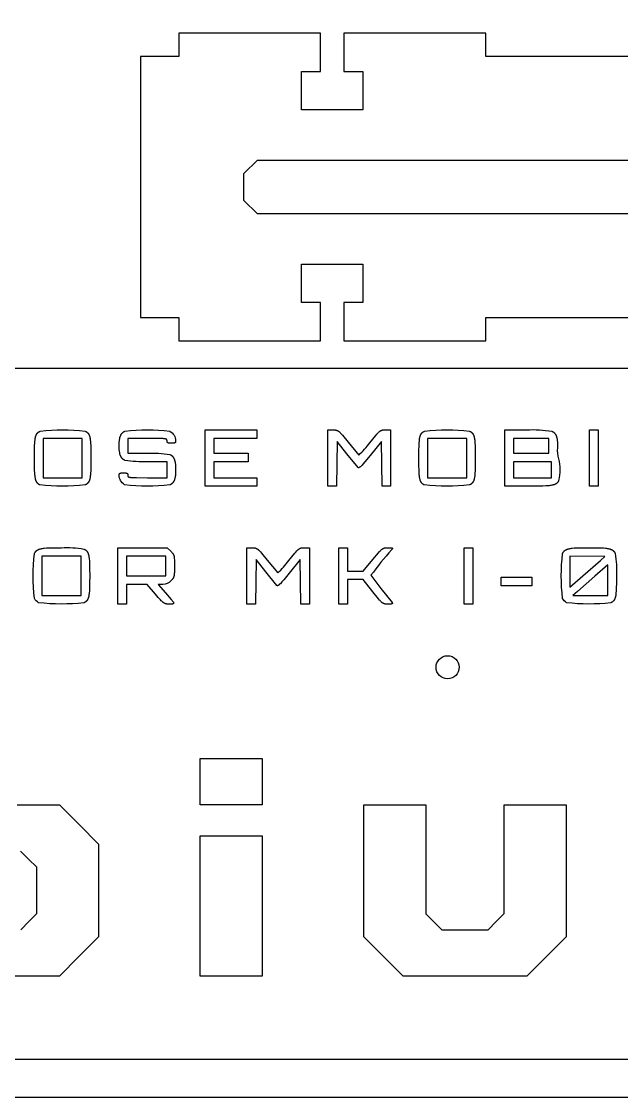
# Model space of a CAD drawing. Extents: x -305 to 305, y 1048 to 1352.
# Drawn here: x -4.5 to 73.7, y 1047.6 to 1187.8 of the extents above; entities that cross this region are included whole.
import ezdxf

# ---------------------------------------------------------------- set-up
doc = ezdxf.new("R2010")
doc.units = 0
for name, color, linetype in [('3_05MM_PETG_INSIDE', 40, 'CONTINUOUS'), ('3_05MM_PETG_OUTSIDE', 30, 'CONTINUOUS'), ('BOUNDARIES', 7, 'CONTINUOUS'), ('ENGRAVE', 7, 'CONTINUOUS'), ('SCREW_HOLES', 7, 'CONTINUOUS')]:
    doc.layers.add(name, color=color, linetype=linetype)

msp = doc.modelspace()

# ---------------------------------------------------------------- linework, layer by layer
at = {"layer": '3_05MM_PETG_INSIDE'}
msp.add_lwpolyline([(26.25, 1162.75), (24.5, 1164.5), (24.5, 1168), (26.25, 1169.75), (180.75, 1169.75), (182.5, 1168), (182.5, 1164.5), (180.75, 1162.75)], close=True, dxfattribs=at)
at = {"layer": '3_05MM_PETG_OUTSIDE'}
msp.add_lwpolyline([(83.5, 1183.25), (56, 1183.25), (56, 1186.3), (37.53, 1186.3), (37.53, 1183.25), (37.53, 1181.3), (40, 1181.3), (40, 1176.3), (32, 1176.3), (32, 1181.3), (34.48, 1181.3), (34.48, 1183.25), (34.48, 1186.3), (16, 1186.3), (16, 1183.25), (11, 1183.25), (11, 1149.25), (16, 1149.25), (16, 1146.2), (34.48, 1146.2), (34.48, 1149.25), (34.48, 1151.2), (32, 1151.2), (32, 1156.2), (40, 1156.2), (40, 1151.2), (37.53, 1151.2), (37.53, 1149.25), (37.53, 1146.2), (56, 1146.2), (56, 1149.25), (83.5, 1149.25)], dxfattribs=at)
msp.add_lwpolyline([(-112.53, 1127.6), (-152.53, 1127.6, -0.414214), (-157.53, 1132.6), (-157.53, 1142.6), (-192, 1142.6, 0.414214), (-207, 1127.6), (-207, 1067.6, 0.414214), (-192, 1052.6), (188, 1052.6, 0.414214), (203, 1067.6), (203, 1127.6, 0.414214), (188, 1142.6), (153.53, 1142.6), (153.53, 1132.6, -0.414214), (148.53, 1127.6), (108.53, 1127.6, -0.414214), (103.53, 1132.6), (103.53, 1142.6), (-107.53, 1142.6), (-107.53, 1132.6, -0.414214)], format="xyb", close=True, dxfattribs=at)
at = {"layer": 'BOUNDARIES'}
msp.add_lwpolyline([(-304.8, 1352.4), (304.8, 1352.4), (304.8, 1047.6), (-304.8, 1047.6)], close=True, dxfattribs=at)
at = {"layer": 'ENGRAVE', "color": 7}
msp.add_line((68.66, 1115.59), (70.94, 1117.59), dxfattribs=at)
for points in [[(3.81, 1127.42, -0.057597), (-2.1, 1127.43), (-2.13, 1127.44), (-2.16, 1127.45), (-2.18, 1127.47), (-2.21, 1127.48), (-2.23, 1127.5), (-2.26, 1127.52), (-2.28, 1127.53), (-2.3, 1127.55), (-2.32, 1127.57), (-2.33, 1127.58), (-2.34, 1127.59), (-2.36, 1127.6), (-2.37, 1127.61), (-2.38, 1127.62), (-2.39, 1127.63), (-2.4, 1127.64), (-2.41, 1127.65), (-2.41, 1127.66), (-2.42, 1127.67), (-2.43, 1127.68), (-2.44, 1127.69), (-2.45, 1127.71), (-2.46, 1127.72), (-2.47, 1127.73), (-2.48, 1127.74), (-2.49, 1127.77), (-2.51, 1127.8), (-2.53, 1127.83), (-2.54, 1127.86), (-2.56, 1127.89), (-2.57, 1127.92), (-2.58, 1127.95), (-2.6, 1127.99), (-2.61, 1128.03), (-2.62, 1128.06), (-2.63, 1128.1), (-2.64, 1128.14), (-2.65, 1128.19), (-2.67, 1128.28), (-2.69, 1128.38), (-2.71, 1128.48), (-2.72, 1128.59), (-2.74, 1128.72), (-2.76, 1128.98), (-2.77, 1129.29), (-2.79, 1130.01), (-2.8, 1130.92), (-2.79, 1131.84), (-2.77, 1132.57), (-2.76, 1132.88), (-2.73, 1133.15), (-2.72, 1133.27), (-2.7, 1133.38), (-2.69, 1133.48), (-2.67, 1133.58), (-2.66, 1133.63), (-2.65, 1133.67), (-2.64, 1133.71), (-2.62, 1133.76), (-2.61, 1133.79), (-2.6, 1133.83), (-2.59, 1133.87), (-2.57, 1133.9), (-2.56, 1133.94), (-2.54, 1133.97), (-2.53, 1134), (-2.51, 1134.03), (-2.5, 1134.06), (-2.49, 1134.07), (-2.48, 1134.08), (-2.47, 1134.1), (-2.46, 1134.11), (-2.45, 1134.12), (-2.44, 1134.13), (-2.43, 1134.15), (-2.42, 1134.16), (-2.41, 1134.17), (-2.4, 1134.18), (-2.39, 1134.19), (-2.38, 1134.2), (-2.37, 1134.21), (-2.36, 1134.22), (-2.35, 1134.23), (-2.34, 1134.24), (-2.33, 1134.25), (-2.32, 1134.26), (-2.29, 1134.28), (-2.27, 1134.3), (-2.25, 1134.32), (-2.22, 1134.33), (-2.2, 1134.35), (-2.17, 1134.36), (-2.14, 1134.38), (-2.11, 1134.39), (-2.08, 1134.41), (-2.05, 1134.42, -0.060563), (3.81, 1134.42), (3.84, 1134.41), (3.87, 1134.39), (3.9, 1134.38), (3.93, 1134.36), (3.96, 1134.35), (3.98, 1134.33), (4.01, 1134.32), (4.03, 1134.3), (4.05, 1134.28), (4.08, 1134.26), (4.09, 1134.25), (4.1, 1134.24), (4.11, 1134.23), (4.12, 1134.22), (4.13, 1134.21), (4.14, 1134.2), (4.15, 1134.19), (4.16, 1134.18), (4.17, 1134.17), (4.18, 1134.16), (4.19, 1134.15), (4.2, 1134.13), (4.21, 1134.12), (4.22, 1134.11), (4.23, 1134.1), (4.24, 1134.08), (4.25, 1134.07), (4.26, 1134.06), (4.27, 1134.03), (4.29, 1134), (4.3, 1133.97), (4.32, 1133.94), (4.33, 1133.9), (4.35, 1133.87), (4.36, 1133.83), (4.37, 1133.79), (4.38, 1133.76), (4.4, 1133.71), (4.41, 1133.67), (4.42, 1133.63), (4.43, 1133.58), (4.45, 1133.48), (4.46, 1133.38), (4.48, 1133.27), (4.49, 1133.15), (4.52, 1132.88), (4.53, 1132.57), (4.55, 1131.84), (4.56, 1130.92), (4.55, 1130), (4.53, 1129.27), (4.52, 1128.96), (4.49, 1128.69), (4.48, 1128.57), (4.46, 1128.46), (4.45, 1128.36), (4.43, 1128.26), (4.42, 1128.21), (4.41, 1128.17), (4.4, 1128.13), (4.38, 1128.08), (4.37, 1128.05), (4.36, 1128.01), (4.35, 1127.97), (4.33, 1127.94), (4.32, 1127.9), (4.3, 1127.87), (4.29, 1127.84), (4.27, 1127.81), (4.26, 1127.78), (4.25, 1127.77), (4.24, 1127.76), (4.23, 1127.74), (4.22, 1127.73), (4.21, 1127.72), (4.2, 1127.71), (4.19, 1127.69), (4.18, 1127.68), (4.17, 1127.67), (4.16, 1127.66), (4.15, 1127.65), (4.14, 1127.64), (4.13, 1127.63), (4.12, 1127.62), (4.11, 1127.61), (4.1, 1127.6), (4.09, 1127.59), (4.08, 1127.58), (4.05, 1127.56), (4.03, 1127.54), (4.01, 1127.52), (3.98, 1127.51), (3.96, 1127.49), (3.93, 1127.48), (3.9, 1127.46), (3.87, 1127.45), (3.84, 1127.43)], [(14.48, 1130.44), (11.93, 1130.44, -0.05254), (8.99, 1130.62), (8.96, 1130.63), (8.94, 1130.64), (8.91, 1130.65), (8.89, 1130.67), (8.87, 1130.68), (8.84, 1130.69), (8.82, 1130.71), (8.8, 1130.72), (8.78, 1130.74), (8.76, 1130.75), (8.74, 1130.77), (8.72, 1130.79), (8.7, 1130.8), (8.68, 1130.82), (8.66, 1130.84), (8.64, 1130.86), (8.63, 1130.88), (8.61, 1130.9), (8.59, 1130.92), (8.58, 1130.94), (8.56, 1130.96), (8.54, 1130.99), (8.53, 1131.01), (8.52, 1131.03), (8.5, 1131.06), (8.49, 1131.08), (8.47, 1131.11), (8.46, 1131.13), (8.45, 1131.16), (8.44, 1131.18), (8.42, 1131.21), (8.41, 1131.24), (8.4, 1131.27), (8.39, 1131.3), (8.38, 1131.33), (8.37, 1131.36), (8.35, 1131.42), (8.34, 1131.49), (8.32, 1131.56), (8.31, 1131.63), (8.29, 1131.71), (8.28, 1131.79), (8.27, 1131.87), (8.26, 1131.95), (8.26, 1132.04), (8.25, 1132.13), (8.24, 1132.32), (8.24, 1132.52), (8.24, 1132.72), (8.25, 1132.91), (8.26, 1133), (8.26, 1133.09), (8.27, 1133.17), (8.28, 1133.25), (8.29, 1133.33), (8.31, 1133.41), (8.32, 1133.48), (8.34, 1133.55), (8.35, 1133.62), (8.37, 1133.68), (8.38, 1133.71), (8.39, 1133.74), (8.4, 1133.77), (8.41, 1133.8), (8.42, 1133.83), (8.44, 1133.86), (8.45, 1133.88), (8.46, 1133.91), (8.47, 1133.93), (8.49, 1133.96), (8.5, 1133.98), (8.52, 1134.01), (8.53, 1134.03), (8.54, 1134.05), (8.56, 1134.08), (8.58, 1134.1), (8.59, 1134.12), (8.61, 1134.14), (8.63, 1134.16), (8.64, 1134.18), (8.66, 1134.2), (8.68, 1134.22), (8.7, 1134.23), (8.72, 1134.25), (8.74, 1134.27), (8.76, 1134.29), (8.78, 1134.3), (8.8, 1134.32), (8.82, 1134.33), (8.84, 1134.35), (8.87, 1134.36), (8.89, 1134.37), (8.91, 1134.39), (8.94, 1134.4), (8.96, 1134.41), (8.99, 1134.42, -0.060563), (14.85, 1134.42, -0.266814), (15.6, 1133.15), (15.6, 1133.13), (15.6, 1133.11), (15.6, 1133.1), (15.6, 1133.09), (15.6, 1133.08), (15.59, 1133.07), (15.59, 1133.06), (15.59, 1133.05), (15.59, 1133.04), (15.59, 1133.03), (15.58, 1133.02), (15.58, 1133.01), (15.58, 1133.01), (15.58, 1133.01), (15.58, 1133), (15.58, 1133), (15.57, 1132.99), (15.57, 1132.99), (15.57, 1132.99), (15.57, 1132.98), (15.57, 1132.98), (15.56, 1132.98), (15.56, 1132.97), (15.56, 1132.97), (15.56, 1132.97), (15.56, 1132.96), (15.55, 1132.96), (15.55, 1132.96), (15.55, 1132.95), (15.55, 1132.95), (15.54, 1132.95), (15.54, 1132.94), (15.54, 1132.94), (15.54, 1132.94), (15.53, 1132.93), (15.53, 1132.93), (15.53, 1132.93), (15.52, 1132.93), (15.52, 1132.92), (15.52, 1132.92), (15.51, 1132.92), (15.51, 1132.92), (15.51, 1132.91), (15.5, 1132.91), (15.5, 1132.91), (15.5, 1132.91), (15.49, 1132.9), (15.49, 1132.9), (15.48, 1132.9), (15.47, 1132.89), (15.46, 1132.89), (15.45, 1132.89), (15.44, 1132.88), (15.44, 1132.88), (15.42, 1132.88), (15.41, 1132.87), (15.4, 1132.87), (15.39, 1132.87), (15.38, 1132.86), (15.37, 1132.86), (15.34, 1132.86), (15.32, 1132.85), (15.29, 1132.85), (15.26, 1132.85), (15.23, 1132.84), (15.19, 1132.84), (15.12, 1132.84), (15.04, 1132.84), (14.96, 1132.84), (14.89, 1132.84), (14.85, 1132.84), (14.82, 1132.85), (14.79, 1132.85), (14.76, 1132.85), (14.73, 1132.86), (14.71, 1132.86), (14.7, 1132.86), (14.69, 1132.87), (14.67, 1132.87), (14.66, 1132.87), (14.65, 1132.88), (14.64, 1132.88), (14.63, 1132.88), (14.62, 1132.89), (14.61, 1132.89), (14.61, 1132.89), (14.6, 1132.9), (14.59, 1132.9), (14.59, 1132.9), (14.59, 1132.91), (14.58, 1132.91), (14.58, 1132.91), (14.58, 1132.91), (14.57, 1132.91), (14.57, 1132.92), (14.56, 1132.92), (14.56, 1132.92), (14.56, 1132.92), (14.55, 1132.93), (14.55, 1132.93), (14.55, 1132.93), (14.55, 1132.94), (14.54, 1132.94), (14.54, 1132.94), (14.54, 1132.94), (14.54, 1132.95), (14.53, 1132.95), (14.53, 1132.95), (14.53, 1132.96), (14.53, 1132.96), (14.52, 1132.96), (14.52, 1132.97), (14.52, 1132.97), (14.52, 1132.97), (14.51, 1132.98), (14.51, 1132.98), (14.51, 1132.99), (14.51, 1132.99), (14.51, 1132.99), (14.51, 1133), (14.5, 1133), (14.5, 1133), (14.5, 1133.01), (14.5, 1133.02), (14.5, 1133.03), (14.49, 1133.03), (14.49, 1133.04), (14.49, 1133.05), (14.49, 1133.06), (14.49, 1133.07), (14.48, 1133.08), (14.48, 1133.09), (14.48, 1133.1), (14.48, 1133.11), (14.48, 1133.14), (14.48, 1133.16), (14.48, 1133.19), (14.48, 1133.2), (14.48, 1133.21), (14.48, 1133.23), (14.48, 1133.23), (14.48, 1133.24), (14.47, 1133.24), (14.47, 1133.25), (14.47, 1133.26), (14.47, 1133.26), (14.47, 1133.27), (14.47, 1133.27), (14.47, 1133.28), (14.46, 1133.28), (14.46, 1133.29), (14.46, 1133.29), (14.46, 1133.29), (14.46, 1133.3), (14.46, 1133.3), (14.46, 1133.3), (14.45, 1133.3), (14.45, 1133.31), (14.45, 1133.31), (14.45, 1133.31), (14.45, 1133.31), (14.45, 1133.32), (14.44, 1133.32), (14.44, 1133.32), (14.44, 1133.32), (14.44, 1133.32), (14.44, 1133.33), (14.44, 1133.33), (14.43, 1133.33), (14.43, 1133.33), (14.43, 1133.34), (14.43, 1133.34), (14.43, 1133.34), (14.42, 1133.34), (14.42, 1133.34), (14.42, 1133.35), (14.42, 1133.35), (14.41, 1133.35), (14.4, 1133.36), (14.4, 1133.36), (14.39, 1133.36), (14.39, 1133.37), (14.38, 1133.37), (14.37, 1133.37), (14.37, 1133.38), (14.36, 1133.38), (14.35, 1133.38), (14.34, 1133.39), (14.33, 1133.39), (14.33, 1133.39), (14.32, 1133.4), (14.3, 1133.4), (14.28, 1133.41), (14.25, 1133.41), (14.23, 1133.42), (14.21, 1133.42), (14.18, 1133.43), (14.12, 1133.43), (14.05, 1133.44), (13.98, 1133.45), (13.81, 1133.46), (13.36, 1133.47), (11.92, 1133.48), (9.36, 1133.48), (9.36, 1131.56), (11.91, 1131.56, -0.05254), (14.85, 1131.38), (14.88, 1131.37), (14.9, 1131.36), (14.93, 1131.35), (14.95, 1131.33), (14.98, 1131.32), (15, 1131.3), (15.02, 1131.29), (15.04, 1131.28), (15.06, 1131.26), (15.08, 1131.24), (15.11, 1131.23), (15.12, 1131.21), (15.14, 1131.19), (15.16, 1131.17), (15.18, 1131.16), (15.2, 1131.14), (15.22, 1131.12), (15.23, 1131.1), (15.25, 1131.08), (15.27, 1131.05), (15.28, 1131.03), (15.3, 1131.01), (15.31, 1130.99), (15.33, 1130.96), (15.34, 1130.94), (15.36, 1130.91), (15.37, 1130.89), (15.38, 1130.86), (15.4, 1130.83), (15.41, 1130.8), (15.42, 1130.78), (15.43, 1130.75), (15.44, 1130.72), (15.45, 1130.69), (15.46, 1130.65), (15.47, 1130.62), (15.49, 1130.56), (15.51, 1130.49), (15.52, 1130.41), (15.54, 1130.34), (15.55, 1130.26), (15.56, 1130.18), (15.57, 1130.09), (15.58, 1130.01), (15.59, 1129.82), (15.6, 1129.62), (15.6, 1129.4), (15.6, 1129.18), (15.59, 1128.98), (15.58, 1128.79), (15.57, 1128.71), (15.56, 1128.62), (15.55, 1128.54), (15.54, 1128.46), (15.52, 1128.38), (15.51, 1128.31), (15.49, 1128.24), (15.47, 1128.18), (15.46, 1128.14), (15.45, 1128.11), (15.44, 1128.08), (15.43, 1128.05), (15.42, 1128.02), (15.41, 1128), (15.4, 1127.97), (15.38, 1127.94), (15.37, 1127.91), (15.36, 1127.89), (15.34, 1127.86), (15.33, 1127.84), (15.31, 1127.81), (15.3, 1127.79), (15.28, 1127.77), (15.27, 1127.75), (15.25, 1127.72), (15.23, 1127.7), (15.22, 1127.68), (15.2, 1127.66), (15.18, 1127.64), (15.16, 1127.63), (15.14, 1127.61), (15.12, 1127.59), (15.11, 1127.57), (15.08, 1127.56), (15.06, 1127.54), (15.04, 1127.52), (15.02, 1127.51), (15, 1127.5), (14.98, 1127.48), (14.95, 1127.47), (14.93, 1127.45), (14.9, 1127.44), (14.88, 1127.43), (14.85, 1127.42, -0.057597), (8.94, 1127.43, -0.249097), (8.24, 1128.69), (8.24, 1128.71), (8.24, 1128.73), (8.24, 1128.74), (8.24, 1128.75), (8.24, 1128.76), (8.25, 1128.77), (8.25, 1128.78), (8.25, 1128.79), (8.25, 1128.8), (8.25, 1128.81), (8.26, 1128.82), (8.26, 1128.83), (8.26, 1128.83), (8.26, 1128.83), (8.26, 1128.84), (8.26, 1128.84), (8.27, 1128.85), (8.27, 1128.85), (8.27, 1128.85), (8.27, 1128.86), (8.27, 1128.86), (8.28, 1128.86), (8.28, 1128.87), (8.28, 1128.87), (8.28, 1128.87), (8.28, 1128.88), (8.29, 1128.88), (8.29, 1128.88), (8.29, 1128.89), (8.29, 1128.89), (8.3, 1128.89), (8.3, 1128.9), (8.3, 1128.9), (8.3, 1128.9), (8.31, 1128.91), (8.31, 1128.91), (8.31, 1128.91), (8.32, 1128.91), (8.32, 1128.92), (8.32, 1128.92), (8.33, 1128.92), (8.33, 1128.92), (8.33, 1128.93), (8.34, 1128.93), (8.34, 1128.93), (8.34, 1128.93), (8.35, 1128.94), (8.35, 1128.94), (8.36, 1128.94), (8.37, 1128.95), (8.38, 1128.95), (8.39, 1128.95), (8.4, 1128.96), (8.4, 1128.96), (8.42, 1128.96), (8.43, 1128.97), (8.44, 1128.97), (8.45, 1128.97), (8.46, 1128.98), (8.47, 1128.98), (8.5, 1128.98), (8.52, 1128.99), (8.55, 1128.99), (8.58, 1128.99), (8.61, 1128.99), (8.65, 1129), (8.72, 1129), (8.8, 1129), (8.88, 1129), (8.95, 1129), (8.99, 1128.99), (9.02, 1128.99), (9.05, 1128.99), (9.08, 1128.99), (9.11, 1128.98), (9.13, 1128.98), (9.14, 1128.98), (9.15, 1128.97), (9.17, 1128.97), (9.18, 1128.97), (9.19, 1128.96), (9.2, 1128.96), (9.21, 1128.96), (9.22, 1128.95), (9.23, 1128.95), (9.23, 1128.95), (9.24, 1128.94), (9.25, 1128.94), (9.25, 1128.94), (9.25, 1128.93), (9.26, 1128.93), (9.26, 1128.93), (9.26, 1128.93), (9.27, 1128.93), (9.27, 1128.92), (9.28, 1128.92), (9.28, 1128.92), (9.28, 1128.91), (9.29, 1128.91), (9.29, 1128.91), (9.29, 1128.91), (9.29, 1128.9), (9.3, 1128.9), (9.3, 1128.9), (9.3, 1128.89), (9.3, 1128.89), (9.31, 1128.89), (9.31, 1128.89), (9.31, 1128.88), (9.31, 1128.88), (9.32, 1128.88), (9.32, 1128.87), (9.32, 1128.87), (9.32, 1128.87), (9.33, 1128.86), (9.33, 1128.86), (9.33, 1128.85), (9.33, 1128.85), (9.33, 1128.85), (9.33, 1128.84), (9.34, 1128.84), (9.34, 1128.84), (9.34, 1128.83), (9.34, 1128.82), (9.34, 1128.81), (9.35, 1128.81), (9.35, 1128.8), (9.35, 1128.79), (9.35, 1128.78), (9.35, 1128.77), (9.36, 1128.76), (9.36, 1128.75), (9.36, 1128.74), (9.36, 1128.73), (9.36, 1128.7), (9.36, 1128.68), (9.36, 1128.65), (9.36, 1128.64), (9.36, 1128.63), (9.36, 1128.61), (9.36, 1128.61), (9.36, 1128.6), (9.37, 1128.6), (9.37, 1128.59), (9.37, 1128.58), (9.37, 1128.58), (9.37, 1128.57), (9.37, 1128.57), (9.37, 1128.56), (9.38, 1128.56), (9.38, 1128.55), (9.38, 1128.55), (9.38, 1128.55), (9.38, 1128.54), (9.38, 1128.54), (9.38, 1128.54), (9.39, 1128.54), (9.39, 1128.53), (9.39, 1128.53), (9.39, 1128.53), (9.39, 1128.53), (9.39, 1128.52), (9.4, 1128.52), (9.4, 1128.52), (9.4, 1128.52), (9.4, 1128.52), (9.4, 1128.51), (9.4, 1128.51), (9.41, 1128.51), (9.41, 1128.51), (9.41, 1128.5), (9.41, 1128.5), (9.42, 1128.5), (9.42, 1128.5), (9.42, 1128.5), (9.42, 1128.49), (9.42, 1128.49), (9.43, 1128.49), (9.44, 1128.48), (9.44, 1128.48), (9.45, 1128.48), (9.45, 1128.47), (9.46, 1128.47), (9.47, 1128.47), (9.47, 1128.46), (9.48, 1128.46), (9.49, 1128.46), (9.5, 1128.45), (9.51, 1128.45), (9.51, 1128.45), (9.52, 1128.44), (9.54, 1128.44), (9.56, 1128.43), (9.59, 1128.43), (9.61, 1128.42), (9.63, 1128.42), (9.66, 1128.41), (9.72, 1128.4), (9.79, 1128.4), (9.86, 1128.39), (10.03, 1128.38), (10.49, 1128.37), (11.92, 1128.36), (14.48, 1128.36)], [(35.44, 1134.6), (36.12, 1134.59), (36.24, 1134.59), (36.29, 1134.59), (36.34, 1134.58), (36.39, 1134.58), (36.42, 1134.58), (36.44, 1134.57), (36.46, 1134.57), (36.49, 1134.57), (36.51, 1134.56), (36.53, 1134.56), (36.55, 1134.55), (36.57, 1134.55), (36.6, 1134.54), (36.62, 1134.53), (36.64, 1134.52), (36.66, 1134.51), (36.68, 1134.5), (36.7, 1134.49), (36.72, 1134.48), (36.75, 1134.47), (36.77, 1134.46), (36.79, 1134.44), (36.81, 1134.43), (36.83, 1134.41), (36.86, 1134.39), (36.88, 1134.37), (36.9, 1134.35), (36.93, 1134.33), (36.98, 1134.29), (37.03, 1134.23), (37.08, 1134.18), (37.2, 1134.05), (37.34, 1133.89), (38.08, 1132.98), (39.46, 1131.31, 0.054754), (40.9, 1132.92), (41.68, 1133.87), (41.82, 1134.03), (41.94, 1134.17), (42, 1134.23), (42.05, 1134.28), (42.1, 1134.33), (42.13, 1134.35), (42.15, 1134.37), (42.18, 1134.39), (42.2, 1134.41), (42.22, 1134.42), (42.25, 1134.44), (42.27, 1134.46), (42.29, 1134.47), (42.31, 1134.48), (42.33, 1134.49), (42.36, 1134.51), (42.38, 1134.52), (42.4, 1134.53), (42.42, 1134.53), (42.44, 1134.54), (42.46, 1134.55), (42.49, 1134.56), (42.51, 1134.56), (42.53, 1134.57), (42.55, 1134.57), (42.57, 1134.57), (42.6, 1134.58), (42.62, 1134.58), (42.65, 1134.58), (42.7, 1134.59), (42.75, 1134.59), (42.8, 1134.59), (42.92, 1134.59), (43.6, 1134.6), (43.6, 1127.24), (42.49, 1127.24), (42.4, 1133.06), (40.96, 1131.27), (40.27, 1130.43), (40.01, 1130.13), (39.9, 1130.01), (39.8, 1129.91), (39.75, 1129.87), (39.71, 1129.83), (39.67, 1129.79), (39.63, 1129.76), (39.62, 1129.75), (39.6, 1129.73), (39.58, 1129.72), (39.57, 1129.71), (39.55, 1129.7), (39.54, 1129.69), (39.52, 1129.68), (39.51, 1129.68), (39.51, 1129.68), (39.5, 1129.67), (39.5, 1129.67), (39.49, 1129.67), (39.48, 1129.66), (39.48, 1129.66), (39.47, 1129.66), (39.47, 1129.66), (39.46, 1129.66), (39.45, 1129.65), (39.45, 1129.65), (39.45, 1129.65), (39.45, 1129.65), (39.44, 1129.65), (39.44, 1129.65), (39.44, 1129.65), (39.44, 1129.65), (39.43, 1129.65), (39.43, 1129.65), (39.43, 1129.65), (39.43, 1129.65), (39.42, 1129.65), (39.42, 1129.65), (39.42, 1129.65), (39.42, 1129.65), (39.41, 1129.65), (39.41, 1129.65), (39.41, 1129.65), (39.41, 1129.65), (39.41, 1129.65), (39.4, 1129.65), (39.4, 1129.65), (39.4, 1129.65), (39.4, 1129.66), (39.4, 1129.66), (39.39, 1129.66), (39.39, 1129.66), (39.39, 1129.66), (39.39, 1129.66), (39.39, 1129.66), (39.38, 1129.66), (39.38, 1129.66), (39.38, 1129.66), (39.38, 1129.67), (39.38, 1129.67), (39.38, 1129.67), (39.37, 1129.67), (39.37, 1129.67), (39.37, 1129.67), (39.37, 1129.67), (39.37, 1129.68), (39.37, 1129.68), (39.36, 1129.68), (39.36, 1129.68), (39.36, 1129.68), (39.36, 1129.68), (37.92, 1131.47), (36.64, 1133.06), (36.6, 1130.15), (36.55, 1127.24), (35.44, 1127.24)], [(53.89, 1127.42, -0.057597), (47.98, 1127.43), (47.95, 1127.44), (47.92, 1127.45), (47.9, 1127.47), (47.87, 1127.48), (47.85, 1127.5), (47.82, 1127.52), (47.8, 1127.53), (47.78, 1127.55), (47.76, 1127.57), (47.75, 1127.58), (47.74, 1127.59), (47.72, 1127.6), (47.71, 1127.61), (47.7, 1127.62), (47.69, 1127.63), (47.68, 1127.64), (47.67, 1127.65), (47.67, 1127.66), (47.66, 1127.67), (47.65, 1127.68), (47.64, 1127.69), (47.63, 1127.71), (47.62, 1127.72), (47.61, 1127.73), (47.6, 1127.74), (47.59, 1127.77), (47.57, 1127.8), (47.55, 1127.83), (47.54, 1127.86), (47.52, 1127.89), (47.51, 1127.92), (47.5, 1127.95), (47.48, 1127.99), (47.47, 1128.03), (47.46, 1128.06), (47.45, 1128.1), (47.44, 1128.14), (47.43, 1128.19), (47.41, 1128.28), (47.39, 1128.38), (47.37, 1128.48), (47.36, 1128.59), (47.34, 1128.72), (47.32, 1128.98), (47.31, 1129.29), (47.29, 1130.01), (47.28, 1130.92), (47.29, 1131.84), (47.31, 1132.57), (47.32, 1132.88), (47.35, 1133.15), (47.36, 1133.27), (47.38, 1133.38), (47.39, 1133.48), (47.41, 1133.58), (47.42, 1133.63), (47.43, 1133.67), (47.44, 1133.71), (47.46, 1133.76), (47.47, 1133.79), (47.48, 1133.83), (47.49, 1133.87), (47.51, 1133.9), (47.52, 1133.94), (47.54, 1133.97), (47.55, 1134), (47.57, 1134.03), (47.58, 1134.06), (47.59, 1134.07), (47.6, 1134.08), (47.61, 1134.1), (47.62, 1134.11), (47.63, 1134.12), (47.64, 1134.13), (47.65, 1134.15), (47.66, 1134.16), (47.67, 1134.17), (47.68, 1134.18), (47.69, 1134.19), (47.7, 1134.2), (47.71, 1134.21), (47.72, 1134.22), (47.73, 1134.23), (47.74, 1134.24), (47.75, 1134.25), (47.76, 1134.26), (47.79, 1134.28), (47.81, 1134.3), (47.83, 1134.32), (47.86, 1134.33), (47.88, 1134.35), (47.91, 1134.36), (47.94, 1134.38), (47.97, 1134.39), (48, 1134.41), (48.03, 1134.42, -0.060563), (53.89, 1134.42), (53.92, 1134.41), (53.95, 1134.39), (53.98, 1134.38), (54.01, 1134.36), (54.04, 1134.35), (54.06, 1134.33), (54.09, 1134.32), (54.11, 1134.3), (54.13, 1134.28), (54.16, 1134.26), (54.17, 1134.25), (54.18, 1134.24), (54.19, 1134.23), (54.2, 1134.22), (54.21, 1134.21), (54.22, 1134.2), (54.23, 1134.19), (54.24, 1134.18), (54.25, 1134.17), (54.26, 1134.16), (54.27, 1134.15), (54.28, 1134.13), (54.29, 1134.12), (54.3, 1134.11), (54.31, 1134.1), (54.32, 1134.08), (54.33, 1134.07), (54.34, 1134.06), (54.35, 1134.03), (54.37, 1134), (54.38, 1133.97), (54.4, 1133.94), (54.41, 1133.9), (54.43, 1133.87), (54.44, 1133.83), (54.45, 1133.79), (54.46, 1133.76), (54.48, 1133.71), (54.49, 1133.67), (54.5, 1133.63), (54.51, 1133.58), (54.53, 1133.48), (54.54, 1133.38), (54.56, 1133.27), (54.57, 1133.15), (54.6, 1132.88), (54.61, 1132.57), (54.63, 1131.84), (54.64, 1130.92), (54.63, 1130), (54.61, 1129.27), (54.6, 1128.96), (54.57, 1128.69), (54.56, 1128.57), (54.54, 1128.46), (54.53, 1128.36), (54.51, 1128.26), (54.5, 1128.21), (54.49, 1128.17), (54.48, 1128.13), (54.46, 1128.08), (54.45, 1128.05), (54.44, 1128.01), (54.43, 1127.97), (54.41, 1127.94), (54.4, 1127.9), (54.38, 1127.87), (54.37, 1127.84), (54.35, 1127.81), (54.34, 1127.78), (54.33, 1127.77), (54.32, 1127.76), (54.31, 1127.74), (54.3, 1127.73), (54.29, 1127.72), (54.28, 1127.71), (54.27, 1127.69), (54.26, 1127.68), (54.25, 1127.67), (54.24, 1127.66), (54.23, 1127.65), (54.22, 1127.64), (54.21, 1127.63), (54.2, 1127.62), (54.19, 1127.61), (54.18, 1127.6), (54.17, 1127.59), (54.16, 1127.58), (54.13, 1127.56), (54.11, 1127.54), (54.09, 1127.52), (54.06, 1127.51), (54.04, 1127.49), (54.01, 1127.48), (53.98, 1127.46), (53.95, 1127.45), (53.92, 1127.43)], [(58.48, 1134.6), (61.35, 1134.6, -0.051785), (64.62, 1134.42), (64.65, 1134.41), (64.67, 1134.39), (64.7, 1134.38), (64.72, 1134.37), (64.75, 1134.35), (64.77, 1134.34), (64.79, 1134.32), (64.82, 1134.3), (64.84, 1134.29), (64.86, 1134.27), (64.88, 1134.25), (64.9, 1134.23), (64.92, 1134.21), (64.94, 1134.19), (64.96, 1134.17), (64.98, 1134.15), (65, 1134.13), (65.01, 1134.11), (65.03, 1134.08), (65.05, 1134.06), (65.06, 1134.03), (65.08, 1134.01), (65.1, 1133.98), (65.11, 1133.95), (65.12, 1133.93), (65.14, 1133.9), (65.15, 1133.87), (65.16, 1133.84), (65.18, 1133.81), (65.19, 1133.78), (65.2, 1133.75), (65.21, 1133.71), (65.22, 1133.68), (65.23, 1133.65), (65.25, 1133.58), (65.27, 1133.5), (65.29, 1133.42), (65.3, 1133.35), (65.31, 1133.26), (65.32, 1133.18), (65.33, 1133.09), (65.34, 1132.99), (65.34, 1132.9), (65.35, 1132.7), (65.35, 1132.48), (65.34, 1132.25, 0.09877), (65.49, 1130.81, -0.126948), (65.5, 1127.99), (65.49, 1127.95), (65.47, 1127.92), (65.46, 1127.9), (65.44, 1127.87), (65.43, 1127.84), (65.41, 1127.81), (65.39, 1127.79), (65.38, 1127.76), (65.36, 1127.74), (65.35, 1127.73), (65.34, 1127.72), (65.33, 1127.7), (65.32, 1127.69), (65.31, 1127.68), (65.3, 1127.67), (65.29, 1127.66), (65.28, 1127.65), (65.27, 1127.64), (65.25, 1127.63), (65.24, 1127.62), (65.23, 1127.61), (65.22, 1127.6), (65.21, 1127.59), (65.19, 1127.58), (65.18, 1127.57), (65.17, 1127.56), (65.15, 1127.55), (65.14, 1127.55), (65.12, 1127.54), (65.11, 1127.53), (65.09, 1127.52), (65.06, 1127.5), (65.03, 1127.49), (65, 1127.47), (64.96, 1127.46), (64.92, 1127.45), (64.88, 1127.43), (64.84, 1127.42), (64.8, 1127.41), (64.75, 1127.4), (64.71, 1127.39), (64.66, 1127.38), (64.61, 1127.37), (64.5, 1127.35), (64.38, 1127.33), (64.25, 1127.32), (64.11, 1127.3), (63.81, 1127.28), (63.46, 1127.26), (62.6, 1127.24), (61.51, 1127.24), (58.48, 1127.24)], [(3.65, 1112.06, -0.057597), (-2.26, 1112.07, -0.148237), (-2.78, 1112.62, -0.060679), (-2.78, 1118.49), (-2.77, 1118.52), (-2.75, 1118.55), (-2.74, 1118.58), (-2.72, 1118.61), (-2.71, 1118.64), (-2.69, 1118.66), (-2.68, 1118.69), (-2.66, 1118.71), (-2.64, 1118.73), (-2.62, 1118.76), (-2.61, 1118.77), (-2.6, 1118.78), (-2.59, 1118.79), (-2.58, 1118.8), (-2.57, 1118.81), (-2.56, 1118.82), (-2.55, 1118.83), (-2.54, 1118.84), (-2.53, 1118.85), (-2.52, 1118.86), (-2.51, 1118.87), (-2.49, 1118.88), (-2.48, 1118.89), (-2.47, 1118.9), (-2.46, 1118.91), (-2.44, 1118.92), (-2.43, 1118.93), (-2.42, 1118.93), (-2.39, 1118.95), (-2.36, 1118.97), (-2.33, 1118.98), (-2.3, 1119), (-2.26, 1119.01), (-2.23, 1119.03), (-2.19, 1119.04), (-2.15, 1119.05), (-2.12, 1119.06), (-2.07, 1119.08), (-2.03, 1119.09), (-1.99, 1119.1), (-1.94, 1119.11), (-1.84, 1119.13), (-1.74, 1119.14), (-1.63, 1119.16), (-1.51, 1119.17), (-1.24, 1119.2), (-0.93, 1119.21), (-0.2, 1119.23), (0.72, 1119.24, -0.052595), (3.65, 1119.06), (3.68, 1119.05), (3.71, 1119.03), (3.74, 1119.02), (3.77, 1119), (3.8, 1118.99), (3.82, 1118.97), (3.85, 1118.96), (3.87, 1118.94), (3.89, 1118.92), (3.92, 1118.9), (3.93, 1118.89), (3.94, 1118.88), (3.95, 1118.87), (3.96, 1118.86), (3.97, 1118.85), (3.98, 1118.84), (3.99, 1118.83), (4, 1118.82), (4.01, 1118.81), (4.02, 1118.8), (4.03, 1118.79), (4.04, 1118.77), (4.05, 1118.76), (4.06, 1118.75), (4.07, 1118.74), (4.08, 1118.72), (4.09, 1118.71), (4.1, 1118.7), (4.11, 1118.67), (4.13, 1118.64), (4.14, 1118.61), (4.16, 1118.58), (4.17, 1118.54), (4.19, 1118.51), (4.2, 1118.47), (4.21, 1118.43), (4.22, 1118.4), (4.24, 1118.35), (4.25, 1118.31), (4.26, 1118.27), (4.27, 1118.22), (4.29, 1118.12), (4.3, 1118.02), (4.32, 1117.91), (4.33, 1117.79), (4.36, 1117.52), (4.37, 1117.21), (4.39, 1116.48), (4.4, 1115.56), (4.39, 1114.64), (4.37, 1113.91), (4.36, 1113.6), (4.33, 1113.33), (4.32, 1113.21), (4.3, 1113.1), (4.29, 1113), (4.27, 1112.9), (4.26, 1112.85), (4.25, 1112.81), (4.24, 1112.77), (4.22, 1112.72), (4.21, 1112.69), (4.2, 1112.65), (4.19, 1112.61), (4.17, 1112.58), (4.16, 1112.54), (4.14, 1112.51), (4.13, 1112.48), (4.11, 1112.45), (4.1, 1112.42), (4.09, 1112.41), (4.08, 1112.4), (4.07, 1112.38), (4.06, 1112.37), (4.05, 1112.36), (4.04, 1112.35), (4.03, 1112.33), (4.02, 1112.32), (4.01, 1112.31), (4, 1112.3), (3.99, 1112.29), (3.98, 1112.28), (3.97, 1112.27), (3.96, 1112.26), (3.95, 1112.25), (3.94, 1112.24), (3.93, 1112.23), (3.92, 1112.22), (3.89, 1112.2), (3.87, 1112.18), (3.85, 1112.16), (3.82, 1112.15), (3.8, 1112.13), (3.77, 1112.12), (3.74, 1112.1), (3.71, 1112.09), (3.68, 1112.07)], [(14.5, 1119.24), (14.97, 1118.77), (15.05, 1118.69), (15.12, 1118.62), (15.15, 1118.58), (15.18, 1118.55), (15.21, 1118.51), (15.22, 1118.5), (15.23, 1118.48), (15.25, 1118.46), (15.26, 1118.44), (15.27, 1118.43), (15.28, 1118.41), (15.29, 1118.39), (15.3, 1118.37), (15.31, 1118.35), (15.32, 1118.33), (15.33, 1118.31), (15.33, 1118.29), (15.34, 1118.27), (15.35, 1118.25), (15.36, 1118.23), (15.36, 1118.21), (15.37, 1118.19), (15.37, 1118.16), (15.38, 1118.14), (15.39, 1118.12), (15.39, 1118.06), (15.4, 1118.01), (15.41, 1117.95), (15.42, 1117.89), (15.42, 1117.82), (15.43, 1117.67), (15.44, 1117.31), (15.44, 1116.84), (15.44, 1116.37), (15.43, 1116.01), (15.42, 1115.86), (15.42, 1115.79), (15.41, 1115.73), (15.4, 1115.67), (15.39, 1115.62), (15.39, 1115.56), (15.38, 1115.54), (15.37, 1115.51), (15.37, 1115.49), (15.36, 1115.47), (15.36, 1115.45), (15.35, 1115.43), (15.34, 1115.41), (15.33, 1115.38), (15.33, 1115.37), (15.32, 1115.35), (15.31, 1115.33), (15.3, 1115.31), (15.29, 1115.29), (15.28, 1115.27), (15.27, 1115.25), (15.26, 1115.24), (15.25, 1115.22), (15.23, 1115.2), (15.22, 1115.18), (15.21, 1115.17), (15.18, 1115.13), (15.15, 1115.1), (15.12, 1115.06), (15.05, 1114.99), (14.97, 1114.91, -0.230206), (13.92, 1114.44), (13.33, 1114.44), (14.28, 1113.36), (15.02, 1112.5), (15.14, 1112.35), (15.18, 1112.29), (15.22, 1112.24), (15.24, 1112.21), (15.26, 1112.18), (15.27, 1112.16), (15.28, 1112.14), (15.29, 1112.13), (15.3, 1112.12), (15.3, 1112.11), (15.31, 1112.1), (15.31, 1112.09), (15.31, 1112.08), (15.32, 1112.07), (15.32, 1112.06), (15.32, 1112.05), (15.32, 1112.05), (15.33, 1112.04), (15.33, 1112.04), (15.33, 1112.04), (15.33, 1112.03), (15.33, 1112.03), (15.33, 1112.02), (15.33, 1112.02), (15.33, 1112.02), (15.33, 1112.01), (15.33, 1112.01), (15.33, 1112.01), (15.33, 1112), (15.33, 1112), (15.33, 1112), (15.33, 1111.99), (15.33, 1111.99), (15.33, 1111.99), (15.33, 1111.98), (15.33, 1111.98), (15.33, 1111.98), (15.33, 1111.98), (15.33, 1111.97), (15.33, 1111.97), (15.32, 1111.97), (15.32, 1111.97), (15.32, 1111.96), (15.32, 1111.96), (15.32, 1111.96), (15.32, 1111.96), (15.32, 1111.95), (15.31, 1111.95), (15.31, 1111.95), (15.31, 1111.95), (15.31, 1111.94), (15.31, 1111.94), (15.3, 1111.94), (15.3, 1111.94), (15.3, 1111.94), (15.3, 1111.93), (15.29, 1111.93), (15.29, 1111.93), (15.29, 1111.93), (15.29, 1111.93), (15.28, 1111.93), (15.28, 1111.92), (15.28, 1111.92), (15.27, 1111.92), (15.27, 1111.92), (15.27, 1111.92), (15.26, 1111.92), (15.26, 1111.91), (15.25, 1111.91), (15.25, 1111.91), (15.24, 1111.91), (15.23, 1111.91), (15.22, 1111.9), (15.21, 1111.9), (15.2, 1111.9), (15.19, 1111.9), (15.18, 1111.9), (15.16, 1111.89), (15.14, 1111.89), (15.12, 1111.89), (15.09, 1111.89), (15.04, 1111.89), (14.77, 1111.89), (14.65, 1111.89), (14.6, 1111.89), (14.55, 1111.89), (14.5, 1111.9), (14.45, 1111.9), (14.43, 1111.9), (14.4, 1111.91), (14.38, 1111.91), (14.36, 1111.92), (14.34, 1111.92), (14.32, 1111.93), (14.3, 1111.93), (14.27, 1111.94), (14.25, 1111.95), (14.23, 1111.95), (14.21, 1111.96), (14.19, 1111.97), (14.17, 1111.98), (14.15, 1111.99), (14.13, 1112), (14.11, 1112.01), (14.09, 1112.03), (14.07, 1112.04), (14.05, 1112.05), (14.02, 1112.07), (14, 1112.09), (13.98, 1112.1), (13.94, 1112.14), (13.89, 1112.18), (13.84, 1112.22), (13.79, 1112.27), (13.73, 1112.33), (13.62, 1112.45), (13.34, 1112.76), (12.99, 1113.17), (11.91, 1114.44), (9.2, 1114.44), (9.2, 1111.88), (8.08, 1111.88), (8.08, 1119.24)], [(24.88, 1119.24), (25.56, 1119.23), (25.68, 1119.23), (25.73, 1119.23), (25.78, 1119.22), (25.83, 1119.22), (25.86, 1119.22), (25.88, 1119.21), (25.9, 1119.21), (25.93, 1119.21), (25.95, 1119.2), (25.97, 1119.2), (25.99, 1119.19), (26.01, 1119.19), (26.04, 1119.18), (26.06, 1119.17), (26.08, 1119.16), (26.1, 1119.15), (26.12, 1119.14), (26.14, 1119.13), (26.16, 1119.12), (26.19, 1119.11), (26.21, 1119.1), (26.23, 1119.08), (26.25, 1119.07), (26.27, 1119.05), (26.3, 1119.03), (26.32, 1119.01), (26.34, 1118.99), (26.37, 1118.97), (26.42, 1118.93), (26.47, 1118.87), (26.52, 1118.82), (26.64, 1118.69), (26.78, 1118.53), (27.52, 1117.62), (28.9, 1115.95, 0.054752), (30.34, 1117.56), (31.12, 1118.51), (31.26, 1118.67), (31.38, 1118.81), (31.44, 1118.87), (31.49, 1118.92), (31.54, 1118.97), (31.57, 1118.99), (31.59, 1119.01), (31.62, 1119.03), (31.64, 1119.05), (31.66, 1119.06), (31.69, 1119.08), (31.71, 1119.1), (31.73, 1119.11), (31.75, 1119.12), (31.77, 1119.13), (31.8, 1119.15), (31.82, 1119.16), (31.84, 1119.17), (31.86, 1119.17), (31.88, 1119.18), (31.9, 1119.19), (31.93, 1119.2), (31.95, 1119.2), (31.97, 1119.21), (31.99, 1119.21), (32.01, 1119.21), (32.04, 1119.22), (32.06, 1119.22), (32.09, 1119.22), (32.14, 1119.23), (32.19, 1119.23), (32.24, 1119.23), (32.36, 1119.23), (33.04, 1119.24), (33.04, 1111.88), (31.93, 1111.88), (31.88, 1114.79), (31.84, 1117.7), (30.4, 1115.91), (29.71, 1115.07), (29.45, 1114.77), (29.34, 1114.65), (29.24, 1114.55), (29.19, 1114.51), (29.15, 1114.47), (29.11, 1114.43), (29.07, 1114.4), (29.06, 1114.39), (29.04, 1114.37), (29.02, 1114.36), (29.01, 1114.35), (28.99, 1114.34), (28.98, 1114.33), (28.96, 1114.32), (28.95, 1114.32), (28.95, 1114.32), (28.94, 1114.31), (28.94, 1114.31), (28.93, 1114.31), (28.92, 1114.3), (28.92, 1114.3), (28.91, 1114.3), (28.91, 1114.3), (28.9, 1114.3), (28.89, 1114.29), (28.89, 1114.29), (28.89, 1114.29), (28.89, 1114.29), (28.88, 1114.29), (28.88, 1114.29), (28.88, 1114.29), (28.88, 1114.29), (28.87, 1114.29), (28.87, 1114.29), (28.87, 1114.29), (28.87, 1114.29), (28.86, 1114.29), (28.86, 1114.29), (28.86, 1114.29), (28.86, 1114.29), (28.85, 1114.29), (28.85, 1114.29), (28.85, 1114.29), (28.85, 1114.29), (28.85, 1114.29), (28.84, 1114.29), (28.84, 1114.29), (28.84, 1114.29), (28.84, 1114.3), (28.84, 1114.3), (28.83, 1114.3), (28.83, 1114.3), (28.83, 1114.3), (28.83, 1114.3), (28.83, 1114.3), (28.82, 1114.3), (28.82, 1114.3), (28.82, 1114.3), (28.82, 1114.31), (28.82, 1114.31), (28.82, 1114.31), (28.81, 1114.31), (28.81, 1114.31), (28.81, 1114.31), (28.81, 1114.31), (28.81, 1114.32), (28.81, 1114.32), (28.8, 1114.32), (28.8, 1114.32), (28.8, 1114.32), (28.8, 1114.32), (27.36, 1116.11), (26.08, 1117.7), (25.99, 1111.88), (24.88, 1111.88), (24.88, 1115.56), (24.88, 1115.56)], [(40.03, 1116.2), (41.3, 1117.72), (42.03, 1118.59), (42.16, 1118.73), (42.23, 1118.8), (42.28, 1118.86), (42.34, 1118.91), (42.39, 1118.96), (42.44, 1119), (42.46, 1119.02), (42.49, 1119.04), (42.51, 1119.06), (42.53, 1119.07), (42.56, 1119.09), (42.58, 1119.1), (42.6, 1119.12), (42.62, 1119.13), (42.64, 1119.14), (42.67, 1119.15), (42.69, 1119.16), (42.71, 1119.17), (42.73, 1119.18), (42.75, 1119.19), (42.77, 1119.19), (42.79, 1119.2), (42.82, 1119.21), (42.84, 1119.21), (42.86, 1119.21), (42.88, 1119.22), (42.91, 1119.22), (42.93, 1119.23), (42.96, 1119.23), (42.98, 1119.23), (43.03, 1119.23), (43.09, 1119.24), (43.14, 1119.24), (43.26, 1119.24), (43.48, 1119.24), (43.57, 1119.24), (43.65, 1119.23), (43.68, 1119.23), (43.71, 1119.23), (43.73, 1119.22), (43.75, 1119.22), (43.76, 1119.22), (43.77, 1119.22), (43.78, 1119.21), (43.79, 1119.21), (43.79, 1119.21), (43.8, 1119.21), (43.8, 1119.21), (43.81, 1119.21), (43.81, 1119.21), (43.81, 1119.2), (43.82, 1119.2), (43.82, 1119.2), (43.82, 1119.2), (43.83, 1119.2), (43.83, 1119.2), (43.83, 1119.2), (43.83, 1119.19), (43.83, 1119.19), (43.83, 1119.19), (43.83, 1119.19), (43.84, 1119.19), (43.84, 1119.19), (43.84, 1119.19), (43.84, 1119.19), (43.84, 1119.19), (43.84, 1119.19), (43.84, 1119.18), (43.84, 1119.18), (43.84, 1119.18), (43.85, 1119.18), (43.85, 1119.18), (43.85, 1119.18), (43.85, 1119.18), (43.85, 1119.18), (43.85, 1119.18), (43.85, 1119.17), (43.85, 1119.17), (43.85, 1119.17), (43.85, 1119.17), (43.85, 1119.17), (43.85, 1119.17), (43.85, 1119.17), (43.85, 1119.17), (43.85, 1119.17), (43.85, 1119.16), (43.85, 1119.16), (43.85, 1119.16), (43.85, 1119.16), (43.85, 1119.16), (43.85, 1119.16), (43.85, 1119.16), (43.85, 1119.15), (43.85, 1119.15), (43.85, 1119.15), (43.85, 1119.15), (43.85, 1119.15), (43.85, 1119.15), (43.85, 1119.15), (43.85, 1119.14), (43.85, 1119.14), (43.85, 1119.14), (43.85, 1119.14), (43.85, 1119.14), (43.85, 1119.14), (43.85, 1119.13), (43.85, 1119.13), (43.85, 1119.13), (43.85, 1119.12), (43.85, 1119.12), (43.85, 1119.12), (43.84, 1119.11), (43.84, 1119.11), (43.84, 1119.11), (43.84, 1119.1), (43.84, 1119.1), (43.83, 1119.09), (43.83, 1119.08), (43.82, 1119.07), (43.82, 1119.06), (43.8, 1119.05), (43.79, 1119.03), (43.77, 1119.01), (43.73, 1118.96, 0.024296), (41.04, 1115.64), (42.35, 1113.91), (43.81, 1112.08), (43.81, 1112.07), (43.82, 1112.07), (43.82, 1112.06), (43.83, 1112.05), (43.83, 1112.05), (43.83, 1112.04), (43.83, 1112.04), (43.83, 1112.04), (43.84, 1112.03), (43.84, 1112.03), (43.84, 1112.03), (43.84, 1112.02), (43.84, 1112.02), (43.84, 1112.02), (43.84, 1112.02), (43.84, 1112.01), (43.84, 1112.01), (43.84, 1112.01), (43.85, 1112), (43.85, 1112), (43.85, 1112), (43.85, 1112), (43.85, 1112), (43.85, 1112), (43.85, 1112), (43.85, 1112), (43.85, 1111.99), (43.85, 1111.99), (43.85, 1111.99), (43.85, 1111.99), (43.85, 1111.99), (43.85, 1111.99), (43.85, 1111.99), (43.85, 1111.99), (43.85, 1111.98), (43.85, 1111.98), (43.85, 1111.98), (43.84, 1111.98), (43.84, 1111.98), (43.84, 1111.98), (43.84, 1111.98), (43.84, 1111.98), (43.84, 1111.97), (43.84, 1111.97), (43.84, 1111.97), (43.84, 1111.97), (43.84, 1111.97), (43.84, 1111.97), (43.84, 1111.97), (43.84, 1111.97), (43.84, 1111.97), (43.84, 1111.96), (43.84, 1111.96), (43.84, 1111.96), (43.84, 1111.96), (43.84, 1111.96), (43.83, 1111.96), (43.83, 1111.96), (43.83, 1111.96), (43.83, 1111.96), (43.83, 1111.96), (43.83, 1111.95), (43.83, 1111.95), (43.83, 1111.95), (43.83, 1111.95), (43.83, 1111.95), (43.83, 1111.95), (43.82, 1111.95), (43.82, 1111.95), (43.82, 1111.94), (43.82, 1111.94), (43.81, 1111.94), (43.81, 1111.94), (43.81, 1111.94), (43.81, 1111.94), (43.8, 1111.93), (43.8, 1111.93), (43.8, 1111.93), (43.79, 1111.93), (43.79, 1111.93), (43.78, 1111.93), (43.78, 1111.92), (43.77, 1111.92), (43.76, 1111.92), (43.75, 1111.91), (43.74, 1111.91), (43.73, 1111.91), (43.72, 1111.91), (43.7, 1111.9), (43.67, 1111.9), (43.65, 1111.9), (43.62, 1111.89), (43.59, 1111.89), (43.52, 1111.89), (43.44, 1111.88), (43.26, 1111.88), (43.14, 1111.88), (43.08, 1111.88), (43.03, 1111.88), (42.98, 1111.89), (42.95, 1111.89), (42.93, 1111.89), (42.9, 1111.89), (42.88, 1111.9), (42.86, 1111.9), (42.84, 1111.91), (42.81, 1111.91), (42.79, 1111.92), (42.77, 1111.92), (42.75, 1111.93), (42.73, 1111.94), (42.71, 1111.95), (42.69, 1111.96), (42.66, 1111.97), (42.64, 1111.98), (42.62, 1111.99), (42.6, 1112), (42.58, 1112.02), (42.56, 1112.03), (42.53, 1112.05), (42.51, 1112.07), (42.49, 1112.08), (42.46, 1112.1), (42.44, 1112.12), (42.39, 1112.17), (42.34, 1112.22), (42.29, 1112.28), (42.23, 1112.34), (42.17, 1112.4), (42.03, 1112.56), (41.3, 1113.48), (40.03, 1115.08), (38, 1115.08), (38, 1111.88), (36.88, 1111.88), (36.88, 1119.24), (38, 1119.24), (38, 1116.2)], [(72.29, 1112.06, -0.059082), (66.54, 1112.07, -0.148249), (66.02, 1112.62, -0.060762), (66.02, 1118.49), (66.03, 1118.52), (66.05, 1118.55), (66.06, 1118.58), (66.08, 1118.61), (66.09, 1118.63), (66.11, 1118.66), (66.12, 1118.69), (66.14, 1118.71), (66.16, 1118.73), (66.18, 1118.76), (66.2, 1118.78), (66.21, 1118.79), (66.22, 1118.8), (66.23, 1118.81), (66.24, 1118.82), (66.25, 1118.83), (66.26, 1118.84), (66.27, 1118.85), (66.28, 1118.86), (66.29, 1118.87), (66.3, 1118.88), (66.32, 1118.89), (66.33, 1118.9), (66.34, 1118.91), (66.35, 1118.92), (66.38, 1118.93), (66.41, 1118.95), (66.44, 1118.97), (66.47, 1118.98), (66.5, 1119), (66.53, 1119.01), (66.57, 1119.02), (66.6, 1119.04), (66.64, 1119.05), (66.68, 1119.06), (66.72, 1119.07), (66.76, 1119.09), (66.8, 1119.1), (66.85, 1119.11), (66.94, 1119.13), (67.05, 1119.14), (67.16, 1119.16), (67.27, 1119.17), (67.54, 1119.2), (67.83, 1119.21), (68.55, 1119.23), (69.44, 1119.24), (70.33, 1119.23), (71.05, 1119.21), (71.34, 1119.2), (71.61, 1119.17), (71.72, 1119.16), (71.83, 1119.14), (71.94, 1119.13), (72.03, 1119.11), (72.08, 1119.1), (72.12, 1119.09), (72.16, 1119.07), (72.2, 1119.06), (72.24, 1119.05), (72.28, 1119.04), (72.31, 1119.02), (72.35, 1119.01), (72.38, 1119), (72.41, 1118.98), (72.44, 1118.97), (72.47, 1118.95), (72.5, 1118.93), (72.53, 1118.92), (72.54, 1118.91), (72.55, 1118.9), (72.56, 1118.89), (72.58, 1118.88), (72.59, 1118.87), (72.6, 1118.86), (72.61, 1118.85), (72.62, 1118.84), (72.63, 1118.83), (72.64, 1118.82), (72.65, 1118.81), (72.66, 1118.8), (72.67, 1118.79), (72.68, 1118.78), (72.7, 1118.76), (72.72, 1118.73), (72.74, 1118.71), (72.76, 1118.69), (72.77, 1118.66), (72.79, 1118.63), (72.81, 1118.61), (72.82, 1118.58), (72.83, 1118.55), (72.85, 1118.52), (72.86, 1118.49, -0.052602), (73.04, 1115.56), (73.03, 1114.64), (73.01, 1113.91), (73, 1113.6), (72.97, 1113.33), (72.96, 1113.21), (72.94, 1113.1), (72.93, 1113), (72.91, 1112.9), (72.9, 1112.85), (72.89, 1112.81), (72.88, 1112.77), (72.86, 1112.72), (72.85, 1112.69), (72.84, 1112.65), (72.83, 1112.61), (72.81, 1112.58), (72.8, 1112.54), (72.78, 1112.51), (72.77, 1112.48), (72.75, 1112.45), (72.74, 1112.42), (72.73, 1112.41), (72.72, 1112.4), (72.71, 1112.38), (72.7, 1112.37), (72.69, 1112.36), (72.68, 1112.35), (72.67, 1112.33), (72.66, 1112.32), (72.65, 1112.31), (72.64, 1112.3), (72.63, 1112.29), (72.62, 1112.28), (72.61, 1112.27), (72.6, 1112.26), (72.59, 1112.25), (72.58, 1112.24), (72.57, 1112.23), (72.56, 1112.22), (72.53, 1112.2), (72.51, 1112.18), (72.49, 1112.16), (72.46, 1112.15), (72.44, 1112.13), (72.41, 1112.12), (72.38, 1112.1), (72.35, 1112.09), (72.32, 1112.07)]]:
    msp.add_lwpolyline(points, format="xyb", close=True, dxfattribs=at)
for points in [[(19.44, 1127.24), (19.44, 1134.6), (26.16, 1134.6), (26.16, 1133.48), (20.56, 1133.48), (20.56, 1131.56), (25.04, 1131.56), (25.04, 1130.44), (20.56, 1130.44), (20.56, 1128.36), (26.16, 1128.36), (26.16, 1127.24)], [(69.52, 1127.24), (69.52, 1134.6), (70.64, 1134.6), (70.64, 1127.24)], [(3.44, 1128.36), (3.44, 1133.48), (-1.68, 1133.48), (-1.68, 1128.36)], [(53.52, 1128.36), (53.52, 1133.48), (48.4, 1133.48), (48.4, 1128.36)], [(64.24, 1131.56), (64.24, 1133.48), (59.6, 1133.48), (59.6, 1131.56)], [(64.56, 1128.36), (64.56, 1130.44), (59.6, 1130.44), (59.6, 1128.36)], [(53.2, 1111.88), (53.2, 1119.24), (54.32, 1119.24), (54.32, 1111.88)], [(3.28, 1113), (3.28, 1118.12), (-1.84, 1118.12), (-1.84, 1113)], [(14.32, 1115.56), (14.32, 1118.12), (9.2, 1118.12), (9.2, 1115.56)], [(68.66, 1115.59), (70.94, 1117.59), (71.52, 1118.11), (66.96, 1118.12), (66.96, 1114.1)], [(71.92, 1117.02), (70.22, 1115.53), (67.94, 1113.53), (67.36, 1113.01), (71.92, 1113)], [(58, 1114.28), (58, 1115.4), (62, 1115.4), (62, 1114.28)], [(18.81, 1088.76), (18.81, 1091.78), (22.84, 1091.78), (26.87, 1091.78), (26.87, 1088.76), (26.87, 1085.74), (22.84, 1085.74), (18.81, 1085.74)], [(42.67, 1065.97), (40.12, 1068.53), (40.12, 1077.13), (40.12, 1085.74), (44.15, 1085.74), (48.18, 1085.74), (48.18, 1078.64), (48.18, 1071.54), (49.23, 1070.5), (50.28, 1069.46), (53.3, 1069.46), (56.33, 1069.46), (57.37, 1070.51), (58.41, 1071.56), (58.41, 1078.65), (58.41, 1085.74), (62.44, 1085.74), (66.47, 1085.74), (66.47, 1077.13), (66.47, 1068.52), (63.91, 1065.97), (61.36, 1063.42), (53.29, 1063.42), (45.23, 1063.42)], [(18.81, 1072.56), (18.81, 1081.7), (22.84, 1081.7), (26.87, 1081.7), (26.87, 1072.56), (26.87, 1063.42), (22.84, 1063.42), (18.81, 1063.42)]]:
    msp.add_lwpolyline(points, close=True, dxfattribs=at)
for points in [[(-5.06, 1085.74), (0.45, 1085.74), (3.01, 1083.18), (5.56, 1080.62), (5.56, 1074.57), (5.56, 1068.52), (3, 1065.97), (0.45, 1063.42), (-7.62, 1063.42)], [(-4.58, 1069.46), (-3.54, 1070.51), (-2.5, 1071.56), (-2.5, 1074.58), (-2.5, 1077.61), (-3.55, 1078.65), (-4.6, 1079.69)]]:
    msp.add_lwpolyline(points, dxfattribs=at)
at = {"layer": 'SCREW_HOLES'}
msp.add_circle((51.03, 1103.66), 1.5, dxfattribs=at)

doc.saveas('drawing.dxf')
